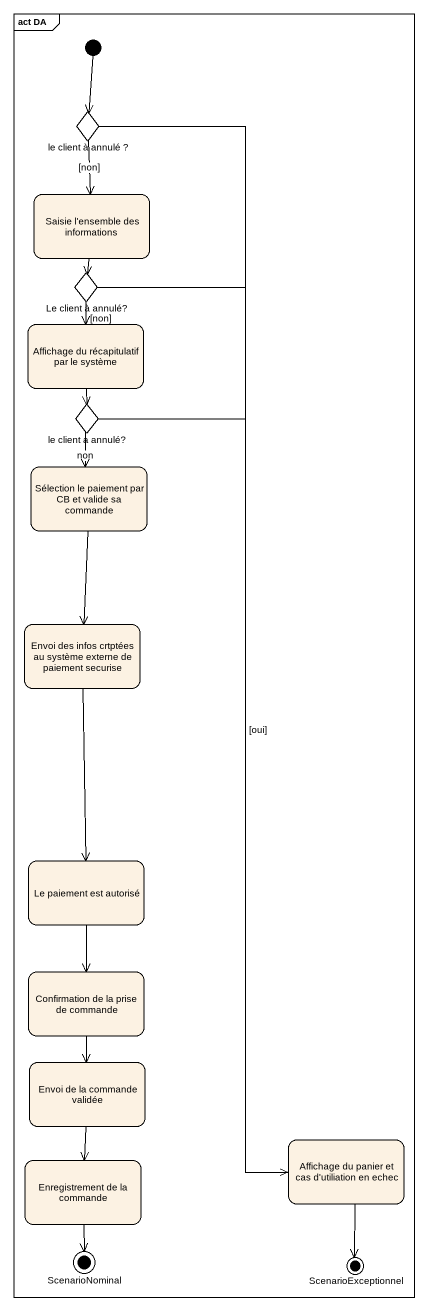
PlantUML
@startuml
mainframe act DA
hide empty description
state "le client à annulé ?" as le_client_à_annulé <<choice>>
state "Saisie l'ensemble des informations" as Saisie_l_ensemble_des
state "Le client à annulé?" as Le_client_à_annulé <<choice>>
state "Affichage du récapitulatif par le système" as Affichage_du_récapitulatif
state "le client a annulé?" as le_client_a_annulé <<choice>>
state "Sélection le paiement par CB et valide sa commande" as Sélection_le_paiement_par
state "Envoi des infos crtptées au système externe de paiement securise" as Envoi_des_infos_crtptées_au
state "Le paiement est autorisé" as Le_paiement_est_autorisé
state "Confirmation de la prise de commande" as Confirmation_de_la_prise_de
state "Envoi de la commande validée" as Envoi_de_la_commande_validée
state "Affichage du panier et cas d'utiliation en echec" as Affichage_du_panier_et_cas
state "Enregistrement de la commande" as Enregistrement_de_la
state ScenarioNominal <<end>>
state ScenarioExceptionnel <<end>>
[*] --> le_client_à_annulé
le_client_à_annulé --> Saisie_l_ensemble_des : [non]
le_client_à_annulé --> Affichage_du_panier_et_cas
Saisie_l_ensemble_des --> Le_client_à_annulé
Le_client_à_annulé --> Affichage_du_récapitulatif : [non]
Le_client_à_annulé --> Affichage_du_panier_et_cas : [oui]
Affichage_du_récapitulatif --> le_client_a_annulé
le_client_a_annulé --> Sélection_le_paiement_par : non
le_client_a_annulé --> Affichage_du_panier_et_cas
Sélection_le_paiement_par --> Envoi_des_infos_crtptées_au
Envoi_des_infos_crtptées_au --> Le_paiement_est_autorisé
Le_paiement_est_autorisé --> Confirmation_de_la_prise_de
Confirmation_de_la_prise_de --> Envoi_de_la_commande_validée
Envoi_de_la_commande_validée --> Enregistrement_de_la
Affichage_du_panier_et_cas --> ScenarioExceptionnel
Enregistrement_de_la --> ScenarioNominal
@enduml
